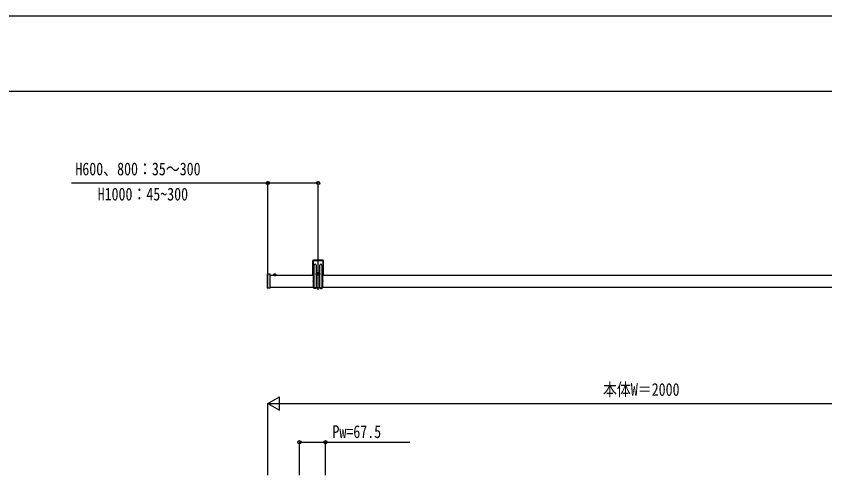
# Model space of a CAD drawing. Units: millimetres, scale not verified. Extents: x -4205 to 4205, y -2970 to 2970.
# Drawn here: x -2116 to -27, y 1780 to 2970 of the extents above; entities that cross this region are included whole.
import ezdxf
from ezdxf.enums import TextEntityAlignment as Align

# ---------------------------------------------------------------- set-up
doc = ezdxf.new("R2010")
doc.units = ezdxf.units.MM
doc.header["$LTSCALE"] = 16
for name, color, linetype in [('0-4_YKK_A1', 4, 'Continuous'), ('0-5_YKK_D', 6, 'Continuous'), ('0-6_YKK_ZWAK', 7, 'Continuous')]:
    doc.layers.add(name, color=color, linetype=linetype)
doc.styles.add('ＭＳ ゴシック', font='')
doc.styles.get('ＭＳ ゴシック').set_extended_font_data('MS Gothic')

msp = doc.modelspace()

# ---------------------------------------------------------------- linework, layer by layer
at = {"layer": '0-4_YKK_A1'}
for p, q in [((-1336, 2263.02), (-1336, 2341.85)), ((-1350.5, 2336.72), (-1350.5, 2303.22)), ((-1349, 2336.72), (-1349, 2301.72)), ((-1324, 2339.22), (-1348, 2339.22)), ((-1324, 2337.72), (-1348, 2337.72)), ((-1346, 2267.72), (-1346, 2326.42)), ((-1341, 2326.42), (-1341, 2267.72)), ((-1331, 2267.72), (-1331, 2326.42)), ((-1326, 2326.42), (-1326, 2267.72)), ((-1323, 2301.72), (-1323, 2336.72)), ((-1321.5, 2303.22), (-1321.5, 2336.72)), ((-1467.5, 2302.04), (-1467.5, 2268.4)), ((-1459.82, 2303.45), (-1466.56, 2303.04)), ((-1465.5, 2266.11), (-1465.5, 2304.44)), ((-1459.5, 2302.47), (-1459.5, 2303.15)), ((-1459.5, 2267.97), (-1459.5, 2302.47)), ((-1459.5, 2301.22), (-1348.5, 2301.22)), ((-1444.4, 2301.22), (-1451.6, 2301.22)), ((-1450.05, 2303.19), (-1449.15, 2301.37)), ((-1448, 2300.76), (-1449.15, 2301.37)), ((-1448, 2304.72), (-1448, 2298.15)), ((-1448, 2300.76), (-1446.86, 2301.37)), ((-1445.95, 2303.19), (-1446.86, 2301.37)), ((-1348.5, 2301.22), (-1350.5, 2303.22)), ((-1348.5, 2301.22), (-1348.5, 2300.94)), ((-1348.5, 2299.51), (-1348.5, 2285.94)), ((-1342.25, 2304.42), (-1329.75, 2304.42)), ((-1337.24, 2304.01), (-1338.07, 2304.01)), ((-1334.75, 2304.84), (-1333.92, 2304.84)), ((-1321.5, 2303.22), (-1323.5, 2301.22)), ((-1323.5, 2301.22), (392.5, 2301.22)), ((-1323.5, 2300.94), (-1323.5, 2301.22)), ((-1323.5, 2285.94), (-1323.5, 2299.51)), ((-1348.5, 2284.51), (-1348.5, 2267.72)), ((-1323.5, 2267.72), (-1323.5, 2284.51)), ((-1459.82, 2266.99), (-1466.56, 2267.4)), ((-1348.5, 2269.22), (-1459.5, 2269.22)), ((-1459.5, 2267.29), (-1459.5, 2267.97)), ((-1348.5, 2269.22), (-1345, 2269.22)), ((-1348.5, 2267.72), (-1346, 2267.72)), ((-1342, 2266.72), (-1345, 2266.72)), ((-1343, 2268.22), (-1344, 2268.22)), ((-1342, 2269.22), (-1330, 2269.22)), ((-1341, 2267.72), (-1331, 2267.72)), ((-1330, 2266.72), (-1327, 2266.72)), ((-1329, 2268.22), (-1328, 2268.22)), ((-1327, 2269.22), (-1323.5, 2269.22)), ((-1326, 2267.72), (-1323.5, 2267.72)), ((392.5, 2269.22), (-1323.5, 2269.22))]:
    msp.add_line(p, q, dxfattribs=at)
for points in [[(-1338.07, 2304.01), (-1338.07, 2304.84), (-1337.24, 2304.84)], [(-1336.41, 2305.67), (-1336.41, 2306.5), (-1335.58, 2306.5), (-1335.58, 2305.67)], [(-1335.58, 2303.18), (-1335.58, 2302.35), (-1336.41, 2302.35), (-1336.41, 2303.18)], [(-1333.92, 2304.84), (-1333.92, 2304.01), (-1334.75, 2304.01)]]:
    msp.add_lwpolyline(points, dxfattribs=at)
for radius in [4.25, 2.25]:
    msp.add_circle((-1336, 2304.42), radius, dxfattribs=at)
for centre, radius, start, end in [((-1348, 2336.72), 2.5, 90, 180), ((-1348, 2336.72), 1, 90, 180), ((-1343.5, 2326.42), 2.5, 0, 180), ((-1328.5, 2326.42), 2.5, 0, 180), ((-1324, 2336.72), 2.5, 0, 90), ((-1324, 2336.72), 1, 0, 90), ((-1466.5, 2302.04), 1, 93.5, 180), ((-1459.8, 2303.15), 0.3, 0, 93.5), ((-1451.6, 2301.38), 0.154, 152.71904, 270), ((-1448, 2299.52), 4.2, 27.28096, 152.71904), ((-1444.4, 2301.38), 0.154, 270, 27.28096), ((-1349.2, 2300.22), 1, 314.427, 45.573), ((-1337.24, 2305.67), 0.83, 270, 0), ((-1337.24, 2303.18), 0.83, 0, 90), ((-1334.75, 2305.67), 0.83, 180, 270), ((-1334.75, 2303.18), 0.83, 90, 180), ((-1322.8, 2300.22), 1, 134.427, 225.573), ((-1349.2, 2285.22), 1, 314.427, 45.573), ((-1322.8, 2285.22), 1, 134.427, 225.573), ((-1466.5, 2268.4), 1, 180, 266.5), ((-1459.8, 2267.29), 0.3, 266.5, 0), ((-1345, 2267.72), 1, 180, 270), ((-1344, 2269.22), 1, 180, 270), ((-1343, 2269.22), 1, 270, 0), ((-1342, 2267.72), 1, 270, 0), ((-1330, 2267.72), 1, 180, 270), ((-1329, 2269.22), 1, 180, 270), ((-1328, 2269.22), 1, 270, 0), ((-1327, 2267.72), 1, 270, 0)]:
    msp.add_arc(centre, radius, start, end, dxfattribs=at)
at = {"layer": '0-5_YKK_D'}
for p, q in [((-1465.5, 2305.44), (-1465.5, 2539.92)), ((-1336, 2342.93), (-1336, 2539.92)), ((-1465.5, 1969.22), (-1435.19, 1986.72)), ((-1435.19, 1951.72), (-1435.19, 1986.72)), ((-1465.5, 1784.22), (-1465.5, 1970.22)), ((-1465.5, 1969.22), (-1435.19, 1951.72)), ((-1465.5, 1969.22), (-1404.88, 1969.22)), ((-1430.5, 1969.22), (499.5, 1969.22)), ((-1384.25, 1784.22), (-1384.25, 1870.22)), ((-1316.75, 1784.22), (-1316.75, 1870.22))]:
    msp.add_line(p, q, dxfattribs=at)
for points in [[(-1336, 2538.92), (-1465.5, 2538.92), (-1972.9, 2538.92)], [(-1384.25, 1869.22), (-1316.75, 1869.22), (-1098.55, 1869.22)]]:
    msp.add_lwpolyline(points, dxfattribs=at)
for centre in [(-1465.5, 2538.92), (-1336, 2538.92), (-1384.25, 1869.22), (-1316.75, 1869.22)]:
    msp.add_circle(centre, 4.25, dxfattribs=at)
at = {"layer": '0-6_YKK_ZWAK'}
msp.add_line((3895.02, 2775), (-3904.98, 2775), dxfattribs=at)
msp.add_lwpolyline([(-4205, -2970), (4205, -2970), (4205, 2970), (-4205, 2970)], close=True, dxfattribs=at)

# ---------------------------------------------------------------- texts
at = {"layer": '0-5_YKK_D', "style": 'ＭＳ ゴシック', "width": 0.8}
for s, p in [('H600、800：35～300', (-1962.9, 2548.92)), ('H1000：45~300', (-1905.3, 2483.92)), ('本体W＝2000', (-599.9, 1979.22)), ('Pw=67.5', (-1298.75, 1870.22))]:
    msp.add_text(s, height=32.99, dxfattribs=at).set_placement(p, align=Align.BOTTOM_LEFT)

doc.saveas('drawing.dxf')
